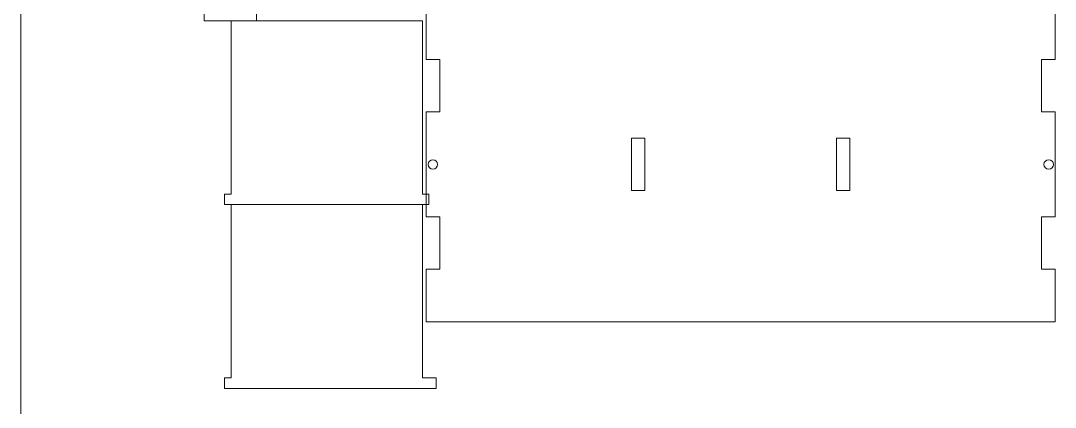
# Model space of a CAD drawing. Header units: inches. Extents: x 5.7 to 37.7, y 3.3 to 21.3.
# Drawn here: x 19.66 to 29.54, y 10.78 to 14.46 of the extents above; entities that cross this region are included whole.
import ezdxf

# ---------------------------------------------------------------- set-up
doc = ezdxf.new("R2010")
doc.units = ezdxf.units.IN
doc.header["$MEASUREMENT"] = 0
doc.layers.add('LASER MAGENTA', color=6, linetype='Continuous', lineweight=0, true_color=0xff00ff)

msp = doc.modelspace()

# ---------------------------------------------------------------- linework, layer by layer
at = {"layer": 'LASER MAGENTA'}
for p, q in [((21.4149, 14.5915), (21.4149, 14.4615)), ((21.9149, 14.4615), (21.9149, 14.5915)), ((23.5349, 14.0915), (23.5349, 14.5915)), ((29.5349, 14.0915), (29.5349, 14.5915)), ((21.4149, 14.4615), (21.9149, 14.4615)), ((21.6723, 14.4615), (23.4973, 14.4615)), ((21.6723, 14.4615), (21.6723, 12.8085)), ((23.4973, 14.4615), (23.4973, 12.8085)), ((23.5349, 14.0915), (23.6649, 14.0915)), ((23.6649, 14.0915), (23.6649, 13.5915)), ((29.5349, 14.0915), (29.4049, 14.0915)), ((29.4049, 14.0915), (29.4049, 13.5915)), ((23.6649, 13.5915), (23.5349, 13.5915)), ((29.4049, 13.5915), (29.5349, 13.5915)), ((21.6723, 12.8085), (21.6093, 12.8085)), ((21.6093, 12.8085), (21.6093, 12.7085)), ((23.4973, 12.8085), (23.5603, 12.8085)), ((23.5603, 12.8085), (23.5603, 12.7085)), ((23.5603, 12.7085), (21.6093, 12.7085)), ((21.6723, 12.7085), (23.4973, 12.7085)), ((21.6723, 12.7085), (21.6723, 11.0555)), ((23.4973, 12.7085), (23.4973, 11.0555)), ((23.5349, 12.5915), (23.6649, 12.5915)), ((23.6649, 12.5915), (23.6649, 12.0915)), ((29.5349, 12.5915), (29.4049, 12.5915)), ((29.4049, 12.5915), (29.4049, 12.0915)), ((23.5349, 11.5915), (23.5349, 12.0915)), ((23.6649, 12.0915), (23.5349, 12.0915)), ((29.4049, 12.0915), (29.5349, 12.0915)), ((29.5349, 11.5915), (29.5349, 12.0915)), ((29.5349, 11.5915), (23.5349, 11.5915)), ((21.6723, 11.0555), (21.6093, 11.0555)), ((21.6093, 11.0555), (21.6093, 10.9555)), ((23.4973, 11.0555), (23.6273, 11.0555)), ((23.6273, 11.0555), (23.6273, 10.9555)), ((23.6273, 10.9555), (21.6093, 10.9555))]:
    msp.add_line(p, q, dxfattribs=at)
at = {"layer": 'LASER MAGENTA', "linetype": 'Continuous'}
for p, q in [((23.5349, 13.5915), (23.5349, 12.5915)), ((29.5349, 13.5915), (29.5349, 12.5915)), ((23.5349, 12.0915), (23.5349, 11.5915)), ((23.5349, 12.0915), (23.5349, 11.5915)), ((29.5349, 12.0915), (29.5349, 11.5915)), ((29.5349, 12.0915), (29.5349, 11.5915))]:
    msp.add_line(p, q, dxfattribs=at)
at = {"layer": 'LASER MAGENTA'}
for points in [[(19.6649, 9.3315), (19.6649, 21.3315), (37.6649, 21.3315), (37.6649, 9.3315)], [(25.6209, 13.3415), (25.4929, 13.3415), (25.4929, 12.8415), (25.6209, 12.8415)], [(27.4489, 13.3415), (27.5769, 13.3415), (27.5769, 12.8415), (27.4489, 12.8415)]]:
    msp.add_lwpolyline(points, close=True, dxfattribs=at)
at = {"layer": 'LASER MAGENTA', "linetype": 'Continuous'}
for centre in [(23.5974, 13.0915), (29.4724, 13.0915)]:
    msp.add_circle(centre, 0.045, dxfattribs=at)

doc.saveas('drawing.dxf')
